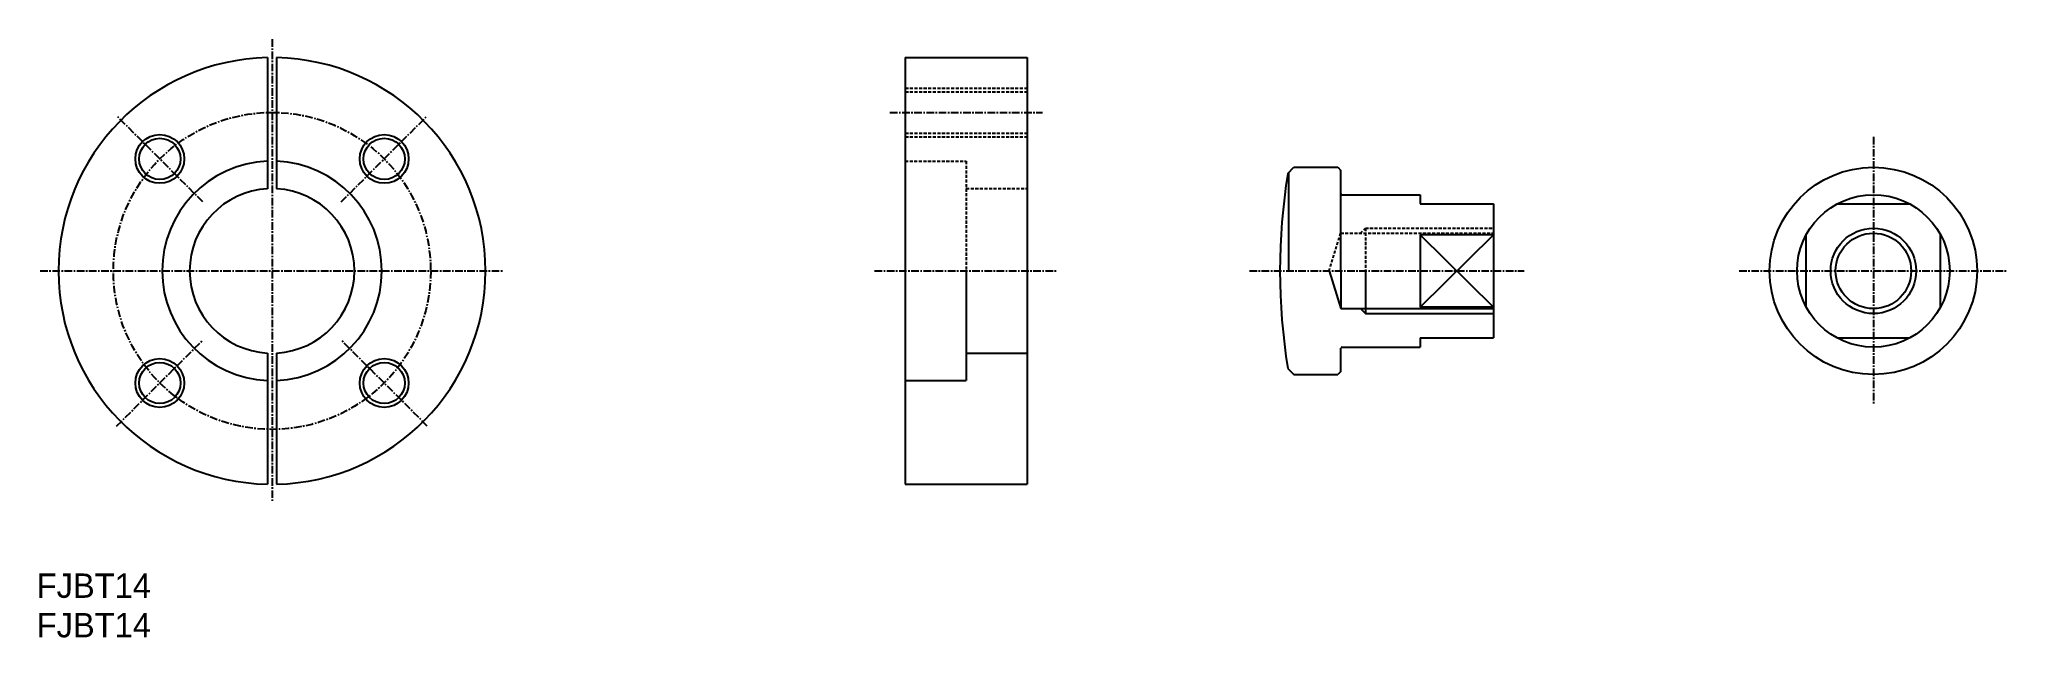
# Model space of a CAD drawing. Extents: x 18 to 341, y 181 to 279.
import ezdxf

# ---------------------------------------------------------------- set-up
doc = ezdxf.new("R2010")
doc.units = 0
doc.linetypes.add('CENTER', pattern=[2, 1.25, -0.25, 0.25, -0.25])
doc.linetypes.add('DASHED', pattern=[0.75, 0.5, -0.25])
doc.layers.get('0').update_dxf_attribs({"linetype": 'CONTINUOUS'})
doc.layers.add('CENTER', color=1, linetype='CENTER')

msp = doc.modelspace()

# ---------------------------------------------------------------- linework, layer by layer
for p, q in [((55.5, 276.29), (55.5, 254.78)), ((57, 276.29), (57, 254.78)), ((160, 258.8), (160, 258.8)), ((55.5, 227.82), (55.5, 206.31)), ((57, 227.82), (57, 206.31))]:
    msp.add_line(p, q)
at = {"color": 7, "linetype": 'CONTINUOUS'}
for p, q in [((160, 276.3), (160, 206.3)), ((160, 276.3), (180, 276.3)), ((180, 276.3), (180, 206.3)), ((222.72, 257.3), (223.72, 258.3)), ((223.72, 258.3), (230.93, 258.3)), ((230.93, 258.3), (231.43, 257.8)), ((222.89, 241.3), (222.89, 257.47)), ((231.43, 241.3), (231.43, 257.8)), ((231.63, 253.8), (244.43, 253.8)), ((244.43, 253.8), (244.43, 252.3)), ((244.43, 252.3), (256.43, 252.3)), ((256.43, 252.3), (256.43, 230.3)), ((312.74, 252.3), (324.62, 252.3)), ((244.43, 247.24), (244.43, 235.36)), ((256.43, 247.24), (244.43, 247.24)), ((244.43, 247.24), (256.43, 235.36)), ((244.43, 235.36), (256.43, 247.24)), ((307.68, 235.36), (307.68, 247.24)), ((329.68, 235.36), (329.68, 247.24)), ((160, 241.3), (160, 241.3)), ((170, 241.3), (170, 223.3)), ((229.47, 241.3), (231.43, 235.11)), ((231.43, 241.3), (231.43, 235.11)), ((235.43, 241.3), (235.43, 234.3)), ((231.43, 235.11), (256.43, 235.11)), ((256.43, 235.36), (244.43, 235.36)), ((244.43, 230.3), (244.43, 228.8)), ((244.43, 230.3), (256.43, 230.3)), ((312.74, 230.3), (324.62, 230.3)), ((170, 227.8), (180, 227.8)), ((231.43, 224.8), (231.43, 228.6)), ((231.63, 228.8), (244.43, 228.8)), ((160, 223.3), (170, 223.3)), ((222.72, 225.3), (223.72, 224.3)), ((223.72, 224.3), (230.93, 224.3)), ((231.43, 224.8), (230.93, 224.3)), ((160, 206.3), (180, 206.3))]:
    msp.add_line(p, q, dxfattribs=at)
at = {"color": 3, "linetype": 'DASHED'}
for p, q in [((160.04, 271.3), (180, 271.3)), ((160.04, 270.67), (180, 270.67)), ((160.04, 263.92), (180, 263.92)), ((160.04, 263.3), (180, 263.3)), ((160, 259.3), (170, 259.3)), ((170, 259.3), (170, 241.3)), ((170, 254.8), (180, 254.8)), ((229.47, 241.3), (231.37, 247.49)), ((231.37, 247.49), (256.43, 247.49)), ((234.62, 247.49), (235.43, 248.3)), ((235.43, 248.3), (256.43, 248.3)), ((235.43, 248.3), (235.43, 241.3))]:
    msp.add_line(p, q, dxfattribs=at)
at = {"color": 3, "linetype": 'CONTINUOUS'}
for p, q in [((234.62, 235.11), (235.43, 234.3)), ((235.43, 234.3), (256.43, 234.3))]:
    msp.add_line(p, q, dxfattribs=at)
for centre, radius in [((37.86, 259.68), 4), ((74.63, 259.68), 4), ((318.68, 241.3), 7), ((37.86, 222.91), 4), ((74.63, 222.91), 4)]:
    msp.add_circle(centre, radius, dxfattribs=at)
at = {"color": 7, "linetype": 'CONTINUOUS'}
for centre, radius in [((37.86, 259.68), 3.38), ((74.63, 259.68), 3.38), ((318.68, 241.3), 17), ((318.68, 241.3), 12.5), ((318.68, 241.3), 6.19), ((37.86, 222.91), 3.38), ((74.63, 222.91), 3.38)]:
    msp.add_circle(centre, radius, dxfattribs=at)
for radius, start, end in [(35, 91.2279, 268.7721), (35, 271.2279, 88.7721), (18, 92.388, 267.612), (18, 272.388, 87.612), (13.5, 93.1847, 266.8153), (13.5, 273.1847, 86.8153)]:
    msp.add_arc((56.25, 241.3), radius, start, end)
for centre, radius, start, end in [((321.43, 241.3), 100, 170.7931, 189.2069), ((231.63, 254), 0.2, 180, 270), ((231.63, 228.6), 0.2, 90, 180)]:
    msp.add_arc(centre, radius, start, end, dxfattribs=at)
at = {"layer": 'CENTER', "color": 1, "linetype": 'CENTER'}
for p, q in [((56.25, 279.3), (56.25, 203.3)), ((56.25, 279.3), (56.25, 203.3)), ((44.93, 252.61), (30.79, 266.75)), ((67.56, 252.61), (81.7, 266.75)), ((157.5, 267.3), (182.5, 267.3)), ((318.68, 263.3), (318.68, 219.3)), ((18.25, 241.3), (94.25, 241.3)), ((155, 241.3), (185, 241.3)), ((216.43, 241.3), (261.43, 241.3)), ((296.68, 241.3), (340.68, 241.3)), ((30.79, 215.84), (44.93, 229.98)), ((81.7, 215.84), (67.56, 229.98))]:
    msp.add_line(p, q, dxfattribs=at)
msp.add_circle((56.25, 241.3), 26, dxfattribs=at)

# ---------------------------------------------------------------- texts
for p in [(17.68, 187.66), (17.68, 181.18)]:
    msp.add_text('FJBT14', height=4).set_placement(p)

doc.saveas('drawing.dxf')
